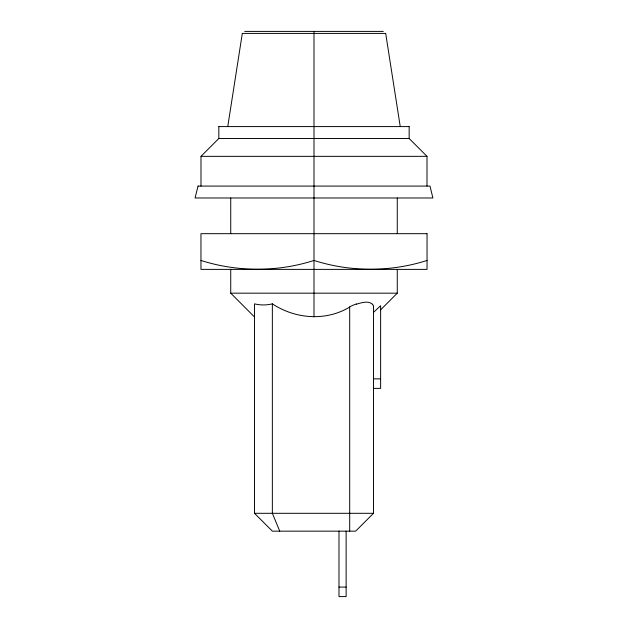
<?xml version="1.0" encoding="UTF-8"?>
<svg xmlns="http://www.w3.org/2000/svg" width="628" height="628" viewBox="0 0 628 628"><rect width="100%" height="100%" fill="white"/><g stroke="black" fill="none" stroke-linecap="round" stroke-linejoin="round"><path stroke-width="0.94" d="M227.76 126.589L242.314 33.41M380.631 309.832L397.265 293.174L397.265 269.381M373.495 307.084L373.495 513.304L355.644 531.155L272.356 531.155L254.505 513.304L254.505 303.85A73.649 52.077 -90 0 0 272.356 303.85C295.286 319.016 325.791 321.465 349.694 307.084L349.694 531.155M373.495 312.391L380.631 305.71L380.631 388.371L373.495 388.371M356.366 304.219C361.375 302.782 368 300.365 372.49 304.219M427.04 260.455C390.459 272.167 350.589 272.12 314 260.455C277.419 272.167 237.549 272.12 200.96 260.455M244.692 31.4L383.308 31.4M242.337 33.41L385.663 33.41M218.874 126.589L409.126 126.589M218.874 138.49L409.126 138.49M201.039 156.341L426.962 156.341M230.766 293.174L397.234 293.174M373.495 378.849L380.631 378.849M254.505 513.304L373.495 513.304M338.987 587.078L346.13 587.078M254.505 316.975L230.735 293.174L230.735 269.381M279.75 531.155L272.356 513.304L272.356 303.85M385.686 33.41L400.24 126.589M426.993 186.084L427.001 156.341L409.15 138.49L409.166 126.589M397.265 197.985L397.265 233.679M346.13 531.155L346.13 596.6L338.987 596.6L338.987 531.155M314 31.408L314 316.975M230.735 197.985L230.735 233.679M218.834 126.589L218.834 138.49L200.991 156.341L200.991 186.084M349.576 306.856A24.029 10.99 -27.2 0 1 356.406 303.936M372.435 304.25A23.974 9.789 -28.5 0 1 373.613 307.037M198.024 186.084L195.065 197.985L432.912 197.985L429.976 186.084L198.063 186.084M427.04 233.679L200.96 233.679L200.96 269.381L427.04 269.381L427.04 233.679"/></g></svg>
